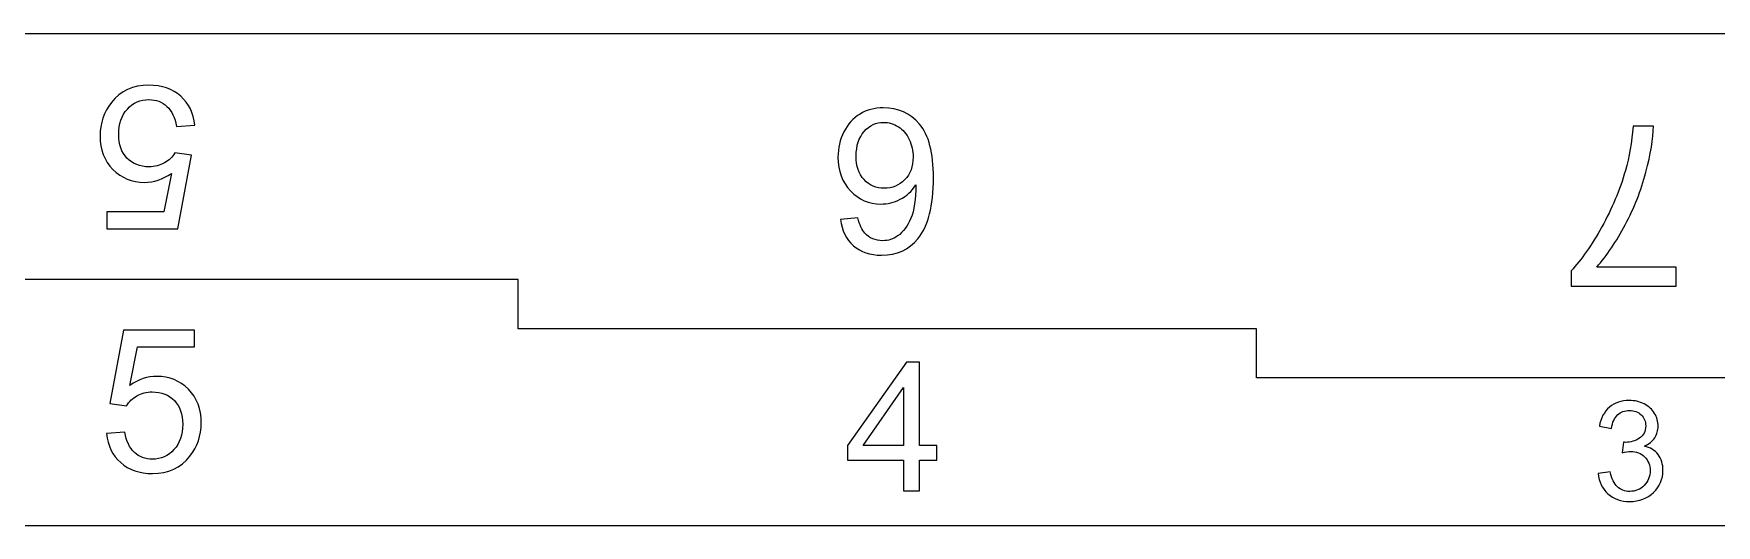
# Model space of a CAD drawing. Header units: millimetres. Extents: x -101 to 34, y -11 to -1.
# Drawn here: x -35.76 to -1.58, y -11.25 to -1.25 of the extents above; entities that cross this region are included whole.
import ezdxf

# ---------------------------------------------------------------- set-up
doc = ezdxf.new("R2010")
doc.units = ezdxf.units.MM
doc.header["$MEASUREMENT"] = 0
doc.layers.add('Layer 1', color=7, linetype='Continuous')

msp = doc.modelspace()

# ---------------------------------------------------------------- linework, layer by layer
at = {"layer": 'Layer 1', "lineweight": 20}
for points, knots in [([(-100.9197, -2.2468), (-100.9197, -2.2468), (-100.9197, -1.2468), (-100.9197, -1.2468), (-55.9197, -1.2468), (-10.9197, -1.2468), (34.0803, -1.2468), (34.0803, -1.2468), (34.0803, -10.2468), (34.0803, -10.2468)], [0, 0, 0, 0, 0.3333333, 0.3333333, 0.3333333, 0.6666667, 0.6666667, 0.6666667, 1, 1, 1, 1]), ([(19.0803, -10.2468), (19.0803, -10.2468), (34.0803, -10.2468), (34.0803, -10.2468), (34.0803, -10.2468), (34.0803, -11.2468), (34.0803, -11.2468), (-10.9197, -11.2468), (-55.9197, -11.2468), (-100.9197, -11.2468), (-100.9197, -11.2468), (-100.9197, -2.2468), (-100.9197, -2.2468), (-100.9197, -2.2468), (-85.9197, -2.2468), (-85.9197, -2.2468), (-85.9197, -2.2468), (-85.9197, -3.2468), (-85.9197, -3.2468), (-85.9197, -3.2468), (-70.9197, -3.2468), (-70.9197, -3.2468), (-70.9197, -3.2468), (-70.9197, -4.2468), (-70.9197, -4.2468), (-70.9197, -4.2468), (-55.9197, -4.2468), (-55.9197, -4.2468), (-55.9197, -4.2468), (-55.9197, -5.2468), (-55.9197, -5.2468), (-55.9197, -5.2468), (-40.9197, -5.2468), (-40.9197, -5.2468), (-40.9197, -5.2468), (-40.9197, -6.2468), (-40.9197, -6.2468), (-40.9197, -6.2468), (-25.9197, -6.2468), (-25.9197, -6.2468), (-25.9197, -6.2468), (-25.9197, -7.2468), (-25.9197, -7.2468), (-25.9197, -7.2468), (-10.9197, -7.2468), (-10.9197, -7.2468), (-10.9197, -7.2468), (-10.9197, -8.2468), (-10.9197, -8.2468), (-10.9197, -8.2468), (4.0803, -8.2468), (4.0803, -8.2468), (4.0803, -8.2468), (4.0803, -9.2468), (4.0803, -9.2468), (4.0803, -9.2468), (19.0803, -9.2468), (19.0803, -9.2468), (19.0803, -9.2468), (19.0803, -10.2468), (19.0803, -10.2468)], [0, 0, 0, 0, 0.05, 0.05, 0.05, 0.1, 0.1, 0.1, 0.15, 0.15, 0.15, 0.2, 0.2, 0.2, 0.25, 0.25, 0.25, 0.3, 0.3, 0.3, 0.35, 0.35, 0.35, 0.4, 0.4, 0.4, 0.45, 0.45, 0.45, 0.5, 0.5, 0.5, 0.55, 0.55, 0.55, 0.6, 0.6, 0.6, 0.65, 0.65, 0.65, 0.7, 0.7, 0.7, 0.75, 0.75, 0.75, 0.8, 0.8, 0.8, 0.85, 0.85, 0.85, 0.9, 0.9, 0.9, 0.95, 0.95, 0.95, 1, 1, 1, 1])]:
    msp.add_open_spline(points, degree=3, knots=knots, dxfattribs=at)
at = {"layer": 'Layer 1', "color": 1, "lineweight": 9}
for points, knots in [([(-32.489, -3.1075), (-32.489, -3.1075), (-32.8623, -3.1359), (-32.8623, -3.1359), (-32.89, -2.954), (-32.9543, -2.8174), (-33.0543, -2.7254), (-33.1544, -2.6341), (-33.2768, -2.5881), (-33.4209, -2.5881), (-33.5947, -2.5881), (-33.74, -2.6531), (-33.8584, -2.7822), (-33.976, -2.9121), (-34.0349, -3.0838), (-34.0349, -3.2975), (-34.0349, -3.5011), (-33.9788, -3.6613), (-33.8658, -3.779), (-33.7529, -3.8967), (-33.6034, -3.9555), (-33.4175, -3.9555), (-33.3018, -3.9555), (-33.1984, -3.9291), (-33.1064, -3.8764), (-33.0151, -3.8236), (-32.9434, -3.7553), (-32.8907, -3.6715), (-32.8907, -3.6715), (-32.5539, -3.7202), (-32.5539, -3.7202), (-32.5539, -3.7202), (-32.8339, -5.2133), (-32.8339, -5.2133), (-32.8339, -5.2133), (-34.2743, -5.2133), (-34.2743, -5.2133), (-34.2743, -5.2133), (-34.2743, -4.8725), (-34.2743, -4.8725), (-34.2743, -4.8725), (-33.1186, -4.8725), (-33.1186, -4.8725), (-33.1186, -4.8725), (-32.9637, -4.0887), (-32.9637, -4.0887), (-33.1375, -4.2111), (-33.3201, -4.272), (-33.5108, -4.272), (-33.7637, -4.272), (-33.9774, -4.1841), (-34.1512, -4.0082), (-34.325, -3.8324), (-34.4122, -3.6066), (-34.4122, -3.3306), (-34.4122, -3.0676), (-34.3358, -2.8404), (-34.183, -2.649), (-33.997, -2.4137), (-33.7427, -2.296), (-33.4209, -2.296), (-33.1571, -2.296), (-32.9421, -2.3704), (-32.7751, -2.5185), (-32.608, -2.6666), (-32.5127, -2.8627), (-32.489, -3.1075)], [0, 0, 0, 0, 0.0454545, 0.0454545, 0.0454545, 0.0909091, 0.0909091, 0.0909091, 0.1363636, 0.1363636, 0.1363636, 0.1818182, 0.1818182, 0.1818182, 0.2272727, 0.2272727, 0.2272727, 0.2727273, 0.2727273, 0.2727273, 0.3181818, 0.3181818, 0.3181818, 0.3636364, 0.3636364, 0.3636364, 0.4090909, 0.4090909, 0.4090909, 0.4545455, 0.4545455, 0.4545455, 0.5, 0.5, 0.5, 0.5454545, 0.5454545, 0.5454545, 0.5909091, 0.5909091, 0.5909091, 0.6363636, 0.6363636, 0.6363636, 0.6818182, 0.6818182, 0.6818182, 0.7272727, 0.7272727, 0.7272727, 0.7727273, 0.7727273, 0.7727273, 0.8181818, 0.8181818, 0.8181818, 0.8636364, 0.8636364, 0.8636364, 0.9090909, 0.9090909, 0.9090909, 0.9545455, 0.9545455, 0.9545455, 1, 1, 1, 1]), ([(-19.3713, -5.0236), (-19.3713, -5.0236), (-19.0145, -4.9949), (-19.0145, -4.9949), (-18.9824, -5.1364), (-18.9366, -5.2396), (-18.8771, -5.3039), (-18.7794, -5.4071), (-18.6584, -5.4584), (-18.5148, -5.4584), (-18.3993, -5.4584), (-18.2968, -5.4262), (-18.2086, -5.362), (-18.0951, -5.2793), (-18.0062, -5.159), (-17.9399, -5.0004), (-17.8743, -4.8411), (-17.8401, -4.6148), (-17.8374, -4.3216), (-17.9242, -4.4535), (-18.0308, -4.5519), (-18.1566, -4.6155), (-18.2824, -4.6798), (-18.4136, -4.7119), (-18.5517, -4.7119), (-18.7924, -4.7119), (-18.9974, -4.623), (-19.167, -4.446), (-19.3358, -4.2689), (-19.4206, -4.0406), (-19.4206, -3.7597), (-19.4206, -3.5751), (-19.3809, -3.4042), (-19.3016, -3.2456), (-19.2216, -3.087), (-19.113, -2.966), (-18.9735, -2.8819), (-18.8347, -2.7979), (-18.6768, -2.7555), (-18.5005, -2.7555), (-18.1997, -2.7555), (-17.955, -2.8662), (-17.7649, -3.087), (-17.5756, -3.3078), (-17.4806, -3.6722), (-17.4806, -4.1794), (-17.4806, -4.7468), (-17.5858, -5.1596), (-17.7957, -5.4174), (-17.9789, -5.6416), (-18.2257, -5.7537), (-18.5367, -5.7537), (-18.7677, -5.7537), (-18.9578, -5.6887), (-19.1054, -5.5595), (-19.2531, -5.4303), (-19.342, -5.2519), (-19.3713, -5.0236)], [0, 0, 0, 0, 0.0526316, 0.0526316, 0.0526316, 0.1052632, 0.1052632, 0.1052632, 0.1578947, 0.1578947, 0.1578947, 0.2105263, 0.2105263, 0.2105263, 0.2631579, 0.2631579, 0.2631579, 0.3157895, 0.3157895, 0.3157895, 0.3684211, 0.3684211, 0.3684211, 0.4210526, 0.4210526, 0.4210526, 0.4736842, 0.4736842, 0.4736842, 0.5263158, 0.5263158, 0.5263158, 0.5789474, 0.5789474, 0.5789474, 0.6315789, 0.6315789, 0.6315789, 0.6842105, 0.6842105, 0.6842105, 0.7368421, 0.7368421, 0.7368421, 0.7894737, 0.7894737, 0.7894737, 0.8421053, 0.8421053, 0.8421053, 0.8947368, 0.8947368, 0.8947368, 0.9473684, 0.9473684, 0.9473684, 1, 1, 1, 1]), ([(-17.8948, -3.7562), (-17.8948, -3.6318), (-17.9215, -3.5129), (-17.9741, -3.3994), (-18.0267, -3.2859), (-18.1006, -3.1991), (-18.1942, -3.1397), (-18.2886, -3.0802), (-18.3884, -3.0508), (-18.4943, -3.0508), (-18.6481, -3.0508), (-18.7794, -3.1123), (-18.8881, -3.2354), (-18.9967, -3.3584), (-19.0514, -3.5252), (-19.0514, -3.7364), (-19.0514, -3.9394), (-18.9974, -4.0994), (-18.8901, -4.2163), (-18.7828, -4.3332), (-18.6461, -4.392), (-18.48, -4.392), (-18.3173, -4.392), (-18.1785, -4.3332), (-18.065, -4.2163), (-17.9515, -4.0994), (-17.8948, -3.9463), (-17.8948, -3.7562)], [0, 0, 0, 0, 0.1111111, 0.1111111, 0.1111111, 0.2222222, 0.2222222, 0.2222222, 0.3333333, 0.3333333, 0.3333333, 0.4444444, 0.4444444, 0.4444444, 0.5555556, 0.5555556, 0.5555556, 0.6666667, 0.6666667, 0.6666667, 0.7777778, 0.7777778, 0.7777778, 0.8888889, 0.8888889, 0.8888889, 1, 1, 1, 1]), ([(-2.3932, -5.9964), (-2.3932, -5.9964), (-2.3932, -6.3834), (-2.3932, -6.3834), (-2.3932, -6.3834), (-4.5265, -6.3834), (-4.5265, -6.3834), (-4.5265, -6.3834), (-4.5265, -6.0701), (-4.5265, -6.0701), (-4.3161, -5.8466), (-4.108, -5.5495), (-3.9022, -5.1785), (-3.6956, -4.8076), (-3.5366, -4.4259), (-3.4238, -4.0335), (-3.3431, -3.7578), (-3.2909, -3.4545), (-3.2686, -3.1258), (-3.2686, -3.1258), (-2.8539, -3.1258), (-2.8539, -3.1258), (-2.8585, -3.3854), (-2.9092, -3.6995), (-3.0068, -4.0673), (-3.1043, -4.4359), (-3.2433, -4.7907), (-3.4253, -5.1325), (-3.6073, -5.4742), (-3.8008, -5.7622), (-4.0059, -5.9964), (-4.0059, -5.9964), (-2.3932, -5.9964), (-2.3932, -5.9964)], [0, 0, 0, 0, 0.0909091, 0.0909091, 0.0909091, 0.1818182, 0.1818182, 0.1818182, 0.2727273, 0.2727273, 0.2727273, 0.3636364, 0.3636364, 0.3636364, 0.4545455, 0.4545455, 0.4545455, 0.5454545, 0.5454545, 0.5454545, 0.6363636, 0.6363636, 0.6363636, 0.7272727, 0.7272727, 0.7272727, 0.8181818, 0.8181818, 0.8181818, 0.9090909, 0.9090909, 0.9090909, 1, 1, 1, 1]), ([(-34.2804, -9.381), (-34.2804, -9.381), (-33.9071, -9.3526), (-33.9071, -9.3526), (-33.8794, -9.5345), (-33.8151, -9.6711), (-33.7151, -9.7631), (-33.615, -9.8544), (-33.4926, -9.9004), (-33.3485, -9.9004), (-33.1747, -9.9004), (-33.0294, -9.8354), (-32.911, -9.7063), (-32.7934, -9.5764), (-32.7345, -9.4047), (-32.7345, -9.191), (-32.7345, -8.9874), (-32.7906, -8.8272), (-32.9036, -8.7095), (-33.0165, -8.5918), (-33.166, -8.533), (-33.3519, -8.533), (-33.4676, -8.533), (-33.571, -8.5594), (-33.663, -8.6121), (-33.7543, -8.6649), (-33.826, -8.7332), (-33.8787, -8.817), (-33.8787, -8.817), (-34.2155, -8.7683), (-34.2155, -8.7683), (-34.2155, -8.7683), (-33.9355, -7.2752), (-33.9355, -7.2752), (-33.9355, -7.2752), (-32.4951, -7.2752), (-32.4951, -7.2752), (-32.4951, -7.2752), (-32.4951, -7.616), (-32.4951, -7.616), (-32.4951, -7.616), (-33.6508, -7.616), (-33.6508, -7.616), (-33.6508, -7.616), (-33.8057, -8.3998), (-33.8057, -8.3998), (-33.6319, -8.2774), (-33.4493, -8.2165), (-33.2586, -8.2165), (-33.0057, -8.2165), (-32.792, -8.3044), (-32.6182, -8.4803), (-32.4444, -8.6561), (-32.3572, -8.8819), (-32.3572, -9.1579), (-32.3572, -9.4209), (-32.4336, -9.6481), (-32.5864, -9.8395), (-32.7724, -10.0748), (-33.0267, -10.1925), (-33.3485, -10.1925), (-33.6123, -10.1925), (-33.8273, -10.1181), (-33.9943, -9.97), (-34.1614, -9.8219), (-34.2567, -9.6258), (-34.2804, -9.381)], [0, 0, 0, 0, 0.0454545, 0.0454545, 0.0454545, 0.0909091, 0.0909091, 0.0909091, 0.1363636, 0.1363636, 0.1363636, 0.1818182, 0.1818182, 0.1818182, 0.2272727, 0.2272727, 0.2272727, 0.2727273, 0.2727273, 0.2727273, 0.3181818, 0.3181818, 0.3181818, 0.3636364, 0.3636364, 0.3636364, 0.4090909, 0.4090909, 0.4090909, 0.4545455, 0.4545455, 0.4545455, 0.5, 0.5, 0.5, 0.5454545, 0.5454545, 0.5454545, 0.5909091, 0.5909091, 0.5909091, 0.6363636, 0.6363636, 0.6363636, 0.6818182, 0.6818182, 0.6818182, 0.7272727, 0.7272727, 0.7272727, 0.7727273, 0.7727273, 0.7727273, 0.8181818, 0.8181818, 0.8181818, 0.8636364, 0.8636364, 0.8636364, 0.9090909, 0.9090909, 0.9090909, 0.9545455, 0.9545455, 0.9545455, 1, 1, 1, 1]), ([(-18.0884, -10.5432), (-18.0884, -10.5432), (-18.0884, -9.9178), (-18.0884, -9.9178), (-18.0884, -9.9178), (-19.2258, -9.9178), (-19.2258, -9.9178), (-19.2258, -9.9178), (-19.2258, -9.6216), (-19.2258, -9.6216), (-19.2258, -9.6216), (-18.0299, -7.9246), (-18.0299, -7.9246), (-18.0299, -7.9246), (-17.7666, -7.9246), (-17.7666, -7.9246), (-17.7666, -7.9246), (-17.7666, -9.6216), (-17.7666, -9.6216), (-17.7666, -9.6216), (-17.4118, -9.6216), (-17.4118, -9.6216), (-17.4118, -9.6216), (-17.4118, -9.9178), (-17.4118, -9.9178), (-17.4118, -9.9178), (-17.7666, -9.9178), (-17.7666, -9.9178), (-17.7666, -9.9178), (-17.7666, -10.5432), (-17.7666, -10.5432), (-17.7666, -10.5432), (-18.0884, -10.5432), (-18.0884, -10.5432)], [0, 0, 0, 0, 0.0909091, 0.0909091, 0.0909091, 0.1818182, 0.1818182, 0.1818182, 0.2727273, 0.2727273, 0.2727273, 0.3636364, 0.3636364, 0.3636364, 0.4545455, 0.4545455, 0.4545455, 0.5454545, 0.5454545, 0.5454545, 0.6363636, 0.6363636, 0.6363636, 0.7272727, 0.7272727, 0.7272727, 0.8181818, 0.8181818, 0.8181818, 0.9090909, 0.9090909, 0.9090909, 1, 1, 1, 1]), ([(-18.0884, -9.6216), (-18.0884, -9.6216), (-18.0884, -8.4434), (-18.0884, -8.4434), (-18.0884, -8.4434), (-18.9095, -9.6216), (-18.9095, -9.6216), (-18.9095, -9.6216), (-18.0884, -9.6216), (-18.0884, -9.6216)], [0, 0, 0, 0, 0.3333333, 0.3333333, 0.3333333, 0.6666667, 0.6666667, 0.6666667, 1, 1, 1, 1]), ([(-3.9779, -10.1934), (-3.9779, -10.1934), (-3.7306, -10.1597), (-3.7306, -10.1597), (-3.702, -10.3003), (-3.6542, -10.4014), (-3.5863, -10.4633), (-3.5184, -10.5251), (-3.435, -10.556), (-3.3361, -10.556), (-3.219, -10.556), (-3.1202, -10.5158), (-3.0405, -10.4352), (-2.9609, -10.3546), (-2.9211, -10.2548), (-2.9211, -10.1358), (-2.9211, -10.0225), (-2.9581, -9.9288), (-3.0326, -9.8547), (-3.1066, -9.7812), (-3.2008, -9.7442), (-3.3155, -9.7442), (-3.3624, -9.7442), (-3.4205, -9.7536), (-3.4903, -9.7718), (-3.4903, -9.7718), (-3.4626, -9.5554), (-3.4626, -9.5554), (-3.4462, -9.5573), (-3.4327, -9.5582), (-3.4228, -9.5582), (-3.3169, -9.5582), (-3.2223, -9.5306), (-3.1375, -9.4758), (-3.0532, -9.4209), (-3.011, -9.3366), (-3.011, -9.2228), (-3.011, -9.1324), (-3.0419, -9.0574), (-3.1033, -8.9979), (-3.1647, -8.9384), (-3.2439, -8.9089), (-3.3408, -8.9089), (-3.4373, -8.9089), (-3.5174, -8.9394), (-3.5816, -9.0003), (-3.6458, -9.0612), (-3.687, -9.1525), (-3.7053, -9.2743), (-3.7053, -9.2743), (-3.9526, -9.2293), (-3.9526, -9.2293), (-3.9222, -9.0635), (-3.8538, -8.9347), (-3.7465, -8.8433), (-3.6397, -8.752), (-3.5062, -8.7065), (-3.3469, -8.7065), (-3.2373, -8.7065), (-3.1361, -8.73), (-3.0438, -8.7773), (-2.9511, -8.8241), (-2.8803, -8.8883), (-2.8316, -8.9693), (-2.7824, -9.0509), (-2.7581, -9.1371), (-2.7581, -9.2284), (-2.7581, -9.3151), (-2.7815, -9.3938), (-2.8279, -9.465), (-2.8747, -9.5362), (-2.944, -9.5929), (-3.0354, -9.635), (-2.9164, -9.6622), (-2.8241, -9.7194), (-2.7581, -9.806), (-2.6925, -9.8922), (-2.6597, -10.0009), (-2.6597, -10.1307), (-2.6597, -10.3063), (-2.7239, -10.4558), (-2.8518, -10.5781), (-2.9801, -10.7003), (-3.1422, -10.7612), (-3.338, -10.7612), (-3.5146, -10.7612), (-3.6613, -10.7083), (-3.7779, -10.6029), (-3.895, -10.4975), (-3.9616, -10.3612), (-3.9779, -10.1934)], [0, 0, 0, 0, 0.0333333, 0.0333333, 0.0333333, 0.0666667, 0.0666667, 0.0666667, 0.1, 0.1, 0.1, 0.1333333, 0.1333333, 0.1333333, 0.1666667, 0.1666667, 0.1666667, 0.2, 0.2, 0.2, 0.2333333, 0.2333333, 0.2333333, 0.2666667, 0.2666667, 0.2666667, 0.3, 0.3, 0.3, 0.3333333, 0.3333333, 0.3333333, 0.3666667, 0.3666667, 0.3666667, 0.4, 0.4, 0.4, 0.4333333, 0.4333333, 0.4333333, 0.4666667, 0.4666667, 0.4666667, 0.5, 0.5, 0.5, 0.5333333, 0.5333333, 0.5333333, 0.5666667, 0.5666667, 0.5666667, 0.6, 0.6, 0.6, 0.6333333, 0.6333333, 0.6333333, 0.6666667, 0.6666667, 0.6666667, 0.7, 0.7, 0.7, 0.7333333, 0.7333333, 0.7333333, 0.7666667, 0.7666667, 0.7666667, 0.8, 0.8, 0.8, 0.8333333, 0.8333333, 0.8333333, 0.8666667, 0.8666667, 0.8666667, 0.9, 0.9, 0.9, 0.9333333, 0.9333333, 0.9333333, 0.9666667, 0.9666667, 0.9666667, 1, 1, 1, 1])]:
    msp.add_open_spline(points, degree=3, knots=knots, dxfattribs=at)

doc.saveas('drawing.dxf')
